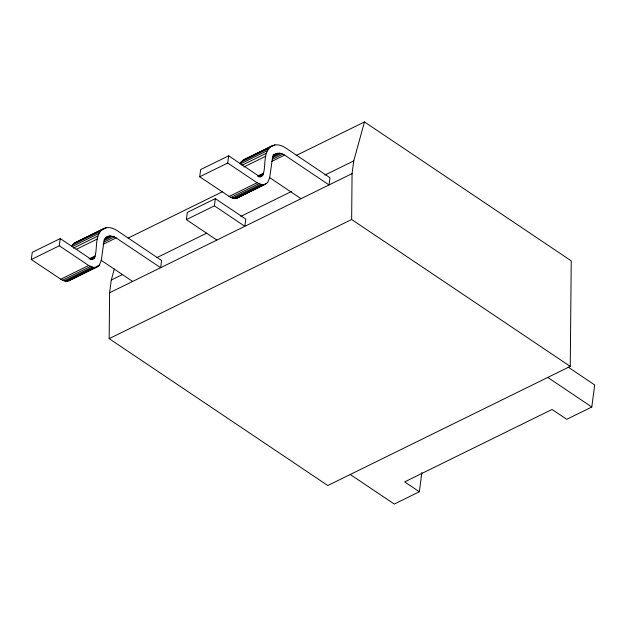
<?xml version="1.0" encoding="UTF-8"?>
<svg xmlns="http://www.w3.org/2000/svg" width="626" height="626" viewBox="0 0 626 626"><rect width="100%" height="100%" fill="white"/><g stroke="black" fill="none" stroke-linecap="round" stroke-linejoin="round"><path stroke-width="0.94" d="M296.208 155.483L364.481 121.937L571.241 260.854L570.255 366.382L327.781 485.533L109.167 338.65L109.597 292.765L111.271 280.041L114.339 268.914M570.255 366.382L351.64 219.499L352.07 173.613L353.745 160.89L364.481 121.937M107.977 236.362L105.528 238.224L103.963 241.292L101.334 260.166L99.37 265.134L96.928 266.997L68.923 280.753L65.824 281.223L62.389 280.252L31.3 259.54L32.247 252.325L60.252 238.569L89.604 258.28C91.646 260.111 95.082 258.796 95.097 255.971C97.586 247.215 94.393 233.435 104.237 228.302C108.611 226.565 113.455 228.161 117.195 230.65L161.586 260.479L160.632 267.685L114.503 236.863L109.456 235.947L106.224 237.223M31.3 259.54L59.306 245.775L60.252 238.569M186.384 219.616L187.331 212.402L215.336 198.638L245.783 219.1L244.836 226.307L214.389 205.852L186.384 219.616L216.831 240.071M276.379 153.613L273.93 155.467L272.365 158.542L269.736 177.408L267.772 182.377L265.33 184.24L237.324 198.004L234.226 198.473L230.791 197.503L199.702 176.782L200.649 169.576L228.654 155.811L258.006 175.53C260.048 177.354 263.483 176.047 263.499 173.222C265.987 164.458 262.795 150.686 272.639 145.545C277.013 143.816 281.856 145.412 285.597 147.9L329.988 177.721L329.033 184.936L284.65 155.107C281.152 152.408 276.34 152.697 272.873 155.326M214.389 205.852L215.336 198.638M199.702 176.782L227.707 163.026L228.654 155.811M350.263 474.485L394.286 504.063L419.342 491.754L421.869 472.567M419.342 491.754L404.67 481.895L552.062 409.459L566.741 419.318L591.797 407.01L594.7 384.951L568.126 367.094M71.45 246.441L74.158 243.264L76.231 242.059L104.237 228.302M239.852 163.691L242.559 160.506L244.633 159.309L272.639 145.545M68.923 280.753L71.364 278.899M237.324 198.004L239.766 196.141M74.158 243.264L102.163 229.499M242.559 160.506L270.565 146.742M89.933 235.822L96.06 232.809M97.812 231.949L106.561 227.653M246.957 158.66L251.331 156.508M258.335 153.073L260.087 152.212M272.341 146.187L274.963 144.896M72.397 244.977L100.403 231.213M240.799 162.228L268.804 148.464M71.857 246.746L98.986 233.412M240.259 163.989L267.388 150.655M73.445 248.068L97.953 236.025M241.847 165.319L266.355 153.276M76.325 249.328L97.327 239.007M243.85 167.001L265.729 156.25M273.304 155.232L275.057 154.372M105.082 238.099L109.456 235.947M273.484 155.342L277.858 153.198M104.065 239.335L111.068 235.892M272.466 156.578L279.47 153.143M104.01 240.501L112.766 236.198M272.412 157.752L281.168 153.448M104.002 242.027L114.503 236.863M272.404 159.27L282.905 154.113M103.118 244.312L116.248 237.864M271.52 161.563L284.65 155.107M128.142 238.076L222.676 191.619M88.97 258.984L95.097 255.971M257.372 176.227L263.499 173.222M90.551 258.945L94.925 256.793M258.953 176.196L263.327 174.044M90.261 259.673L94.636 257.521M258.663 176.915L263.037 174.764M91.623 259.414L94.244 258.123M260.025 176.665L262.646 175.374M92.006 259.461L93.759 258.601M260.408 176.712L262.161 175.851M259.837 177.041L261.59 176.18M60.644 279.259L88.649 265.494L93.83 267.466L96.928 266.997M229.046 196.501L257.051 182.737L262.231 184.709L265.33 184.24M62.389 280.252L90.394 266.496M230.791 197.503L258.796 183.739M64.126 280.918L92.132 267.153M232.528 198.168L260.533 184.404M65.824 281.223L93.83 267.466M234.226 198.473L262.231 184.709M97.625 265.995L99.37 265.134M67.436 281.168L95.442 267.412M235.838 198.419L263.843 184.654M70.237 279.994L98.243 266.23M238.639 197.237L266.645 183.481M111.271 280.041L122.657 274.446M156.79 257.669L206.69 233.154M240.822 216.377L291.591 191.431M324.855 175.084L353.745 160.89M109.597 292.765L352.07 173.613M109.167 338.65L351.64 219.499M244.633 159.309L246.182 158.879M76.231 242.059L77.781 241.628M269.556 177.549L301.028 198.692M547.773 377.431L591.797 407.01M227.707 163.026L257.051 182.737M101.154 260.299L132.626 281.45M59.306 245.775L88.649 265.494"/></g></svg>
